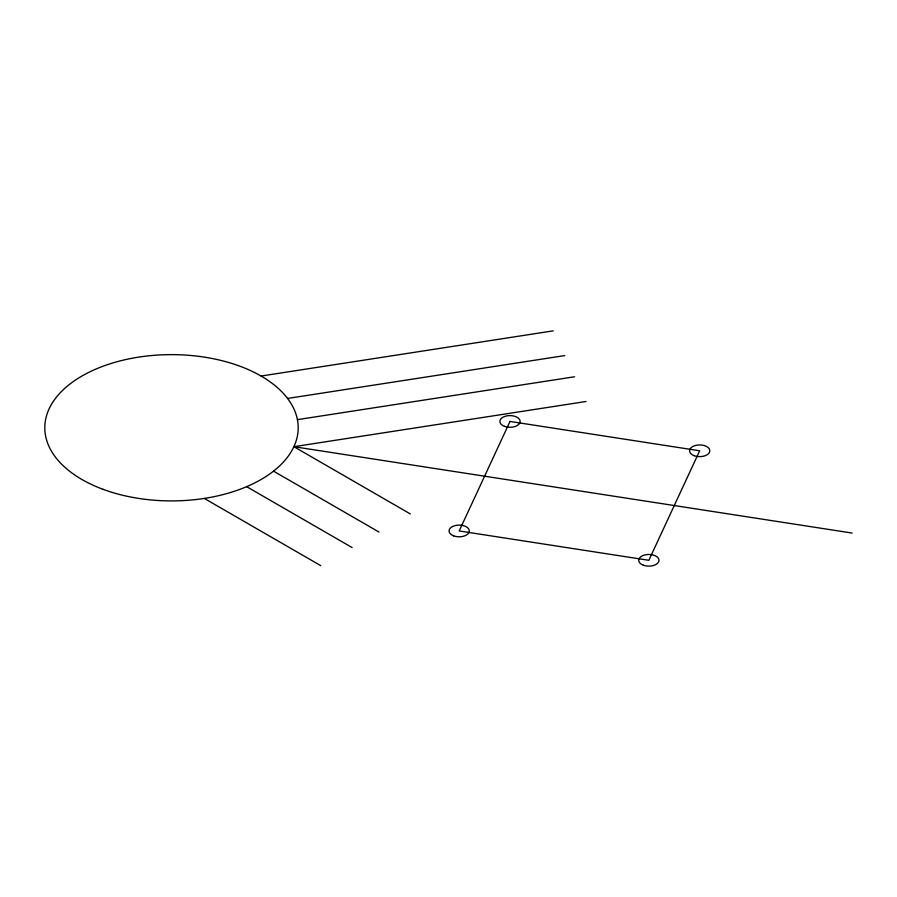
<?xml version="1.0" encoding="UTF-8"?>
<svg xmlns="http://www.w3.org/2000/svg" width="897" height="897" viewBox="0 0 897 897"><rect width="100%" height="100%" fill="white"/><g stroke="black" fill="none" stroke-linecap="round" stroke-linejoin="round"><path stroke-width="1.35" d="M261.083 376.045L553.247 330.847M287.578 398.447L564.729 355.582M297.412 419.65L574.562 376.774M410.321 513.925L293.88 446.695L586.044 401.497M293.88 446.695L852.15 533.065M273.518 471.149L378.971 532.033M246.641 486.656L352.095 547.551M204.292 498.418L320.745 565.648M510.001 421.444L459.186 530.957L648.856 560.3L699.682 450.787L510.001 421.444M103.009 489.302A126.69 73.139 0 0 0 298.051 431.244A126.69 73.139 0 0 0 113.448 362.758A126.69 73.139 0 0 0 103.009 489.302M504.529 426.367A10.136 5.853 0 0 0 520.125 421.725A10.136 5.853 0 0 0 505.359 416.242A10.136 5.853 0 0 0 504.529 426.367M453.703 535.879A10.136 5.853 0 0 0 469.299 531.237A10.136 5.853 0 0 0 454.532 525.754A10.136 5.853 0 0 0 453.703 535.879M643.384 565.222A10.136 5.853 0 0 0 658.981 560.58A10.136 5.853 0 0 0 644.214 555.097A10.136 5.853 0 0 0 643.384 565.222M694.2 455.71A10.136 5.853 0 0 0 709.807 451.068A10.136 5.853 0 0 0 695.04 445.585A10.136 5.853 0 0 0 694.2 455.71"/></g></svg>
